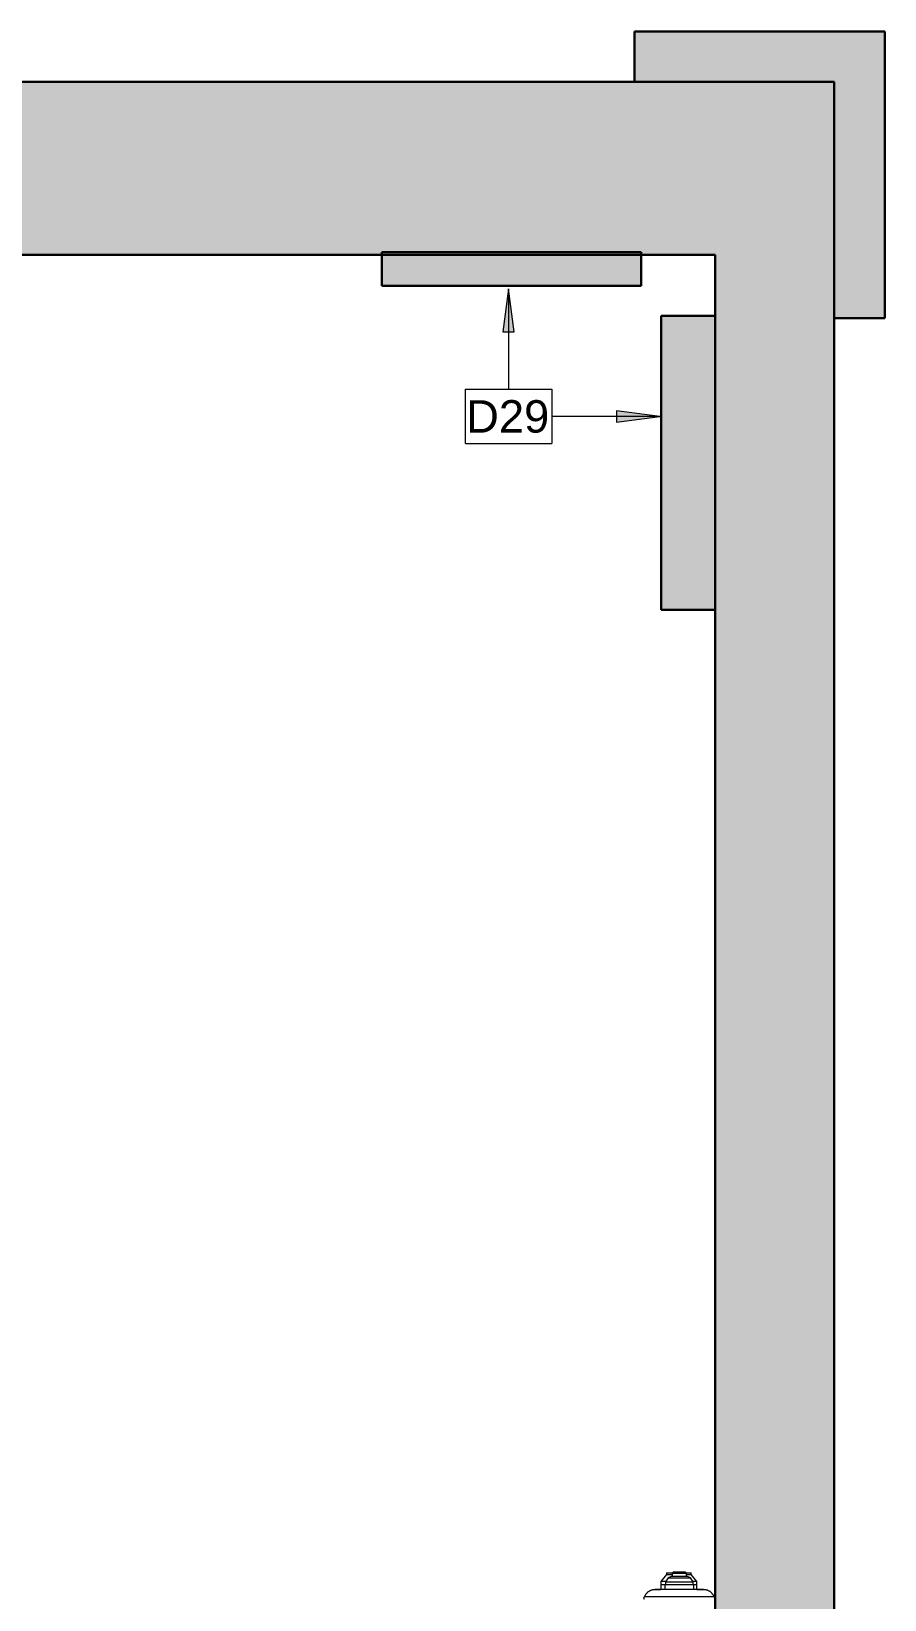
# Model space of a CAD drawing. Header units: inches. Extents: x -1176 to 1551, y -3558 to 978.
# Drawn here: x 369.4 to 487.8, y 628 to 845.5 of the extents above; entities that cross this region are included whole.
import ezdxf

# ---------------------------------------------------------------- set-up
doc = ezdxf.new("R2010")
doc.units = ezdxf.units.IN
doc.header["$MEASUREMENT"] = 0
doc.linetypes.add('Demolished', pattern=[0.1875, 0.125, -0.0625])
for name, color, linetype, lineweight in [('A-ANNO-KEYN', 231, 'Continuous', 9), ('A-GENM', 13, 'Demolished', 9), ('A-WALL', 113, 'Continuous', 18), ('A-WALL-PATT', 111, 'Continuous', 18)]:
    doc.layers.add(name, color=color, linetype=linetype, lineweight=lineweight)
doc.styles.add('Arial', font='arial.ttf', dxfattribs={"height": 4.5})

# ---------------------------------------------------------------- blocks, each defined once
blk = doc.blocks.new('Cast_Iron_Radiator_8182 - Cast_Iron_Radiator_8182-V65-1st Floor Demo')
at = {"layer": 'A-GENM', "linetype": 'Continuous'}
for p, q in [((13.75, 4.93), (13.71, 4.93)), ((13.79, 4.93), (13.75, 4.93)), ((13.97, 4.81), (13.94, 4.85)), ((13.97, 1), (13.97, 4.81)), ((15.7, 2.56), (15, 2.56)), ((16.11, 2.57), (15.7, 2.57)), ((15.7, 2.57), (15.7, 2.56)), ((15.7, 2.55), (15.7, 2.44)), ((15.7, 2.45), (15.7, 2.3)), ((15.7, 2.29), (15.7, 2.02)), ((17.06, 1.77), (16.11, 2.57)), ((16.11, 1.92), (16.11, 2.57)), ((13.97, -1), (13.97, 1)), ((15.7, 2), (14.93, 2)), ((15, -1), (15, 1)), ((15.7, 2), (15.7, -2)), ((16.07, 1.93), (15.7, 1.93)), ((16.62, 1.55), (16.07, 1.93)), ((16.07, 1.93), (16.07, -1.93)), ((16.85, 0.99), (16.62, 1.55)), ((16.62, 1.55), (16.62, -1.55)), ((17.27, 0.99), (16.85, 0.99)), ((16.85, 0.99), (16.85, -0.99)), ((17.31, 1.77), (17.06, 1.77)), ((17.06, 1.77), (17.06, 1.01)), ((17.45, 0.82), (17.27, 0.99)), ((17.27, 0.99), (17.27, -0.99)), ((17.31, 1.77), (17.31, 0.96)), ((17.45, 0.82), (17.45, -0.82)), ((13.97, -4.81), (13.97, -1)), ((14.93, -2), (15.7, -2)), ((15.7, -1.93), (16.07, -1.93)), ((15.7, -2.01), (15.7, -2.19)), ((16.07, -1.93), (16.62, -1.55)), ((16.11, -2.44), (17.06, -1.63)), ((16.11, -2.44), (16.11, -1.94)), ((16.62, -1.55), (16.85, -0.99)), ((16.85, -0.99), (17.27, -0.99)), ((17.06, -1.03), (17.06, -1.63)), ((17.06, -1.63), (17.31, -1.63)), ((17.27, -0.99), (17.45, -0.82)), ((17.31, -0.98), (17.31, -1.63)), ((15, -2.44), (15.7, -2.44)), ((15.7, -2.19), (15.7, -2.3)), ((15.7, -2.29), (15.7, -2.44)), ((15.7, -2.44), (16.11, -2.44)), ((13.71, -4.93), (13.75, -4.93)), ((13.75, -4.93), (13.79, -4.93)), ((13.94, -4.85), (13.97, -4.81))]:
    blk.add_line(p, q, dxfattribs=at)
at = {"layer": 'A-GENM', "linetype": 'Continuous', "flags": 128}
for points in [[(13.59, 4.89), (13.6, 4.89), (13.6, 4.9), (13.61, 4.9), (13.62, 4.9)], [(13.63, 4.91), (13.63, 4.92), (13.64, 4.92), (13.65, 4.92), (13.66, 4.92), (13.66, 4.93)], [(13.84, 4.93), (13.85, 4.92), (13.85, 4.92), (13.86, 4.92), (13.87, 4.91), (13.87, 4.91)], [(13.89, 4.9), (13.89, 4.9), (13.9, 4.9), (13.9, 4.89), (13.91, 4.89)], [(13.92, 4.88), (13.93, 4.87), (13.93, 4.87), (13.93, 4.86), (13.94, 4.85), (13.94, 4.85)], [(13.97, 4.81), (14.02, 4.79), (14.08, 4.77), (14.14, 4.74), (14.19, 4.72), (14.24, 4.69), (14.29, 4.66), (14.34, 4.62), (14.39, 4.59), (14.44, 4.55), (14.49, 4.51), (14.53, 4.47), (14.57, 4.43), (14.61, 4.39), (14.65, 4.34), (14.69, 4.3), (14.73, 4.25), (14.76, 4.2), (14.79, 4.15), (14.82, 4.1), (14.85, 4.04), (14.87, 3.99), (14.9, 3.93), (14.92, 3.88), (14.94, 3.82), (14.95, 3.76), (14.97, 3.7), (14.98, 3.64), (14.99, 3.58), (15, 3.52), (15, 3.47), (15, 3.41), (15, 3.38)], [(15, 1), (15, 1.1), (15, 1.19), (15, 1.29), (15, 1.38), (15, 1.47), (15, 1.57), (15, 1.66), (15, 1.75), (15, 1.84), (15, 1.93), (15, 2.02), (15, 2.1), (15, 2.18), (15, 2.27), (15, 2.35), (15, 2.42), (15, 2.5), (15, 2.57), (15, 2.64), (15, 2.71), (15, 2.77), (15, 2.84), (15, 2.9), (15, 2.95), (15, 3.01), (15, 3.06), (15, 3.1), (15, 3.15), (15, 3.18), (15, 3.22), (15, 3.25), (15, 3.28), (15, 3.31), (15, 3.33), (15, 3.35), (15, 3.36), (15, 3.37), (15, 3.38), (15, 3.38), (15, 3.38)], [(15, 3.38), (15, 3.38), (15, 3.38), (15, 3.37), (15, 3.35), (15, 3.34), (15, 3.31), (15, 3.29), (15, 3.26), (15, 3.23), (15, 3.19), (15, 3.16), (15, 3.11), (15, 3.07), (15, 3.02), (15, 2.97), (15, 2.91), (15, 2.85), (15, 2.79), (15, 2.73), (15, 2.66), (15, 2.59), (15, 2.56)], [(15, -3.38), (15, -3.38), (15, -3.38), (15, -3.37), (15, -3.35), (15, -3.34), (15, -3.31), (15, -3.29), (15, -3.26), (15, -3.23), (15, -3.19), (15, -3.16), (15, -3.11), (15, -3.07), (15, -3.02), (15, -2.97), (15, -2.91), (15, -2.85), (15, -2.79), (15, -2.73), (15, -2.66), (15, -2.59), (15, -2.52), (15, -2.44), (15, -2.37), (15, -2.29), (15, -2.21), (15, -2.12), (15, -2.04), (15, -1.95), (15, -1.86), (15, -1.77), (15, -1.68), (15, -1.59), (15, -1.5), (15, -1.41), (15, -1.31), (15, -1.22), (15, -1.12), (15, -1.03), (15, -1)], [(15, -3.38), (15, -3.44), (15, -3.5), (14.99, -3.56), (14.98, -3.62), (14.97, -3.68), (14.96, -3.74), (14.94, -3.8), (14.93, -3.85), (14.91, -3.91), (14.88, -3.97), (14.86, -4.02), (14.83, -4.08), (14.8, -4.13), (14.77, -4.18), (14.74, -4.23), (14.71, -4.28), (14.67, -4.33), (14.63, -4.37), (14.59, -4.42), (14.55, -4.46), (14.5, -4.5), (14.46, -4.54), (14.41, -4.58), (14.36, -4.61), (14.31, -4.65), (14.26, -4.68), (14.21, -4.71), (14.16, -4.73), (14.1, -4.76), (14.05, -4.78), (13.99, -4.8)], [(15, -2.44), (15, -2.5), (15, -2.57), (15, -2.64), (15, -2.71), (15, -2.77), (15, -2.84), (15, -2.9), (15, -2.95), (15, -3.01), (15, -3.06), (15, -3.1), (15, -3.15), (15, -3.18), (15, -3.22), (15, -3.25), (15, -3.28), (15, -3.31), (15, -3.33), (15, -3.35), (15, -3.36), (15, -3.37), (15, -3.38), (15, -3.38), (15, -3.38)], [(13.61, -4.9), (13.61, -4.9), (13.6, -4.9), (13.6, -4.89), (13.59, -4.89)], [(13.66, -4.93), (13.65, -4.92), (13.65, -4.92), (13.64, -4.92), (13.63, -4.91), (13.63, -4.91)], [(13.87, -4.91), (13.87, -4.92), (13.86, -4.92), (13.85, -4.92), (13.84, -4.92), (13.84, -4.93)], [(13.91, -4.89), (13.9, -4.89), (13.9, -4.9), (13.89, -4.9), (13.88, -4.9)], [(13.94, -4.85), (13.94, -4.85), (13.93, -4.86), (13.93, -4.87), (13.92, -4.87), (13.92, -4.88)]]:
    blk.add_lwpolyline(points, dxfattribs=at)
blk = doc.blocks.new('Keynote Tag - Keynote Number - Boxed-135510-1st Floor Demo')
at = {"layer": 'A-ANNO-KEYN'}
for p, q in [((-0.125, -0.0792), (-0.125, 0.0781)), ((-0.125, 0.0781), (0.125, 0.0781)), ((0.125, 0.0781), (0.125, -0.0792)), ((-0.125, -0.0792), (0.125, -0.0792))]:
    blk.add_line(p, q, dxfattribs=at)

msp = doc.modelspace()

# ---------------------------------------------------------------- hatches: boundary and pattern name
at = {"layer": 'A-ANNO-KEYN'}
for points in [[(435.6, 809.83), (434.81, 803.83), (436.39, 803.83)], [(456.58, 792.12), (450.58, 792.91), (450.58, 791.33)]]:
    msp.add_hatch(color=256, dxfattribs=at).paths.add_polyline_path(points, flags=0)
at = {"layer": 'A-WALL-PATT', "lineweight": 9}
for points in [[(487.78, 838.52), (487.78, 845.52), (453.09, 845.52), (453.09, 838.52), (480.78, 838.52)], [(480.78, 814.52), (480.78, 838.52), (1.72, 838.52), (1.72, 814.52), (464.28, 814.52)], [(480.78, 805.75), (487.78, 805.75), (487.78, 838.52), (480.78, 838.52)], [(453.99, 810.25), (453.99, 814.88), (417.99, 814.88), (417.99, 810.25)], [(456.78, 765.3), (464.28, 765.3), (464.28, 806.07), (456.78, 806.07)]]:
    msp.add_hatch(color=7, dxfattribs=at).paths.add_polyline_path(points, flags=0)
h = msp.add_hatch(color=7, dxfattribs=at)
h.paths.add_polyline_path([(464.28, -1.17), (480.78, -1.17), (480.78, 123.89), (464.28, 123.89), (464.28, 22.83)], flags=0)
h.paths.add_polyline_path([(480.78, 163.89), (480.78, 167.2), (464.28, 167.2), (464.28, 163.89), (465.75, 163.89)], flags=0)
h.paths.add_polyline_path([(480.78, 303.2), (480.78, 394.76), (464.28, 394.76), (464.28, 303.2)], flags=0)
h.paths.add_polyline_path([(464.28, 430.76), (480.78, 430.76), (480.78, 498.76), (464.28, 498.76), (464.28, 443.82)], flags=0)
h.paths.add_polyline_path([(480.78, 534.76), (480.78, 814.52), (464.28, 814.52), (464.28, 534.76), (465.75, 534.76)], flags=0)

# ---------------------------------------------------------------- linework, layer by layer
at = {"layer": 'A-ANNO-KEYN'}
for p, q in [((435.6, 809.83), (434.81, 803.83)), ((436.39, 803.83), (435.6, 809.83)), ((435.6, 809.83), (435.6, 795.9)), ((434.81, 803.83), (436.39, 803.83)), ((456.58, 792.12), (441.6, 792.12)), ((456.58, 792.12), (450.58, 792.91)), ((450.58, 792.91), (450.58, 791.33)), ((450.58, 791.33), (456.58, 792.12))]:
    msp.add_line(p, q, dxfattribs=at)
at = {"layer": 'A-WALL', "color": 8, "lineweight": 30}
for p, q in [((487.78, 845.52), (453.09, 845.52)), ((453.09, 845.52), (453.09, 838.52)), ((487.78, 805.75), (487.78, 845.52)), ((1.72, 838.52), (480.78, 838.52)), ((480.78, 838.52), (480.78, 625.28)), ((18.22, 814.52), (464.28, 814.52)), ((453.99, 814.88), (417.99, 814.88)), ((417.99, 814.88), (417.99, 810.25)), ((453.99, 810.25), (453.99, 814.88)), ((464.28, 814.52), (464.28, 534.76)), ((417.99, 810.25), (453.99, 810.25)), ((456.78, 806.07), (456.78, 765.3)), ((464.28, 806.07), (456.78, 806.07)), ((480.78, 805.75), (487.78, 805.75)), ((456.78, 765.3), (464.28, 765.3))]:
    msp.add_line(p, q, dxfattribs=at)

# ---------------------------------------------------------------- block references
at = {"layer": 'A-ANNO-KEYN', "xscale": 47.99999999999997, "yscale": 47.99999999999997, "zscale": 47.99999999999997}
msp.add_blockref('Keynote Tag - Keynote Number - Boxed-135510-1st Floor Demo', (435.6, 792.15), dxfattribs=at)
msp.add_blockref('Keynote Tag - Keynote Number - Boxed-135510-1st Floor Demo', (435.6, 792.15), dxfattribs=at)
at = {"layer": 'A-GENM', "linetype": 'Continuous', "rotation": 90.00000000000017}
msp.add_blockref('Cast_Iron_Radiator_8182 - Cast_Iron_Radiator_8182-V65-1st Floor Demo', (459.28, 614.43), dxfattribs=at)

# ---------------------------------------------------------------- texts
at = {"layer": 'A-ANNO-KEYN', "insert": (429.71, 794.37), "char_height": 4.5, "width": 14.0895, "attachment_point": 1, "style": 'Arial'}
msp.add_mtext('D29', dxfattribs=at)
msp.add_mtext('D29', dxfattribs=at)

doc.saveas('drawing.dxf')
